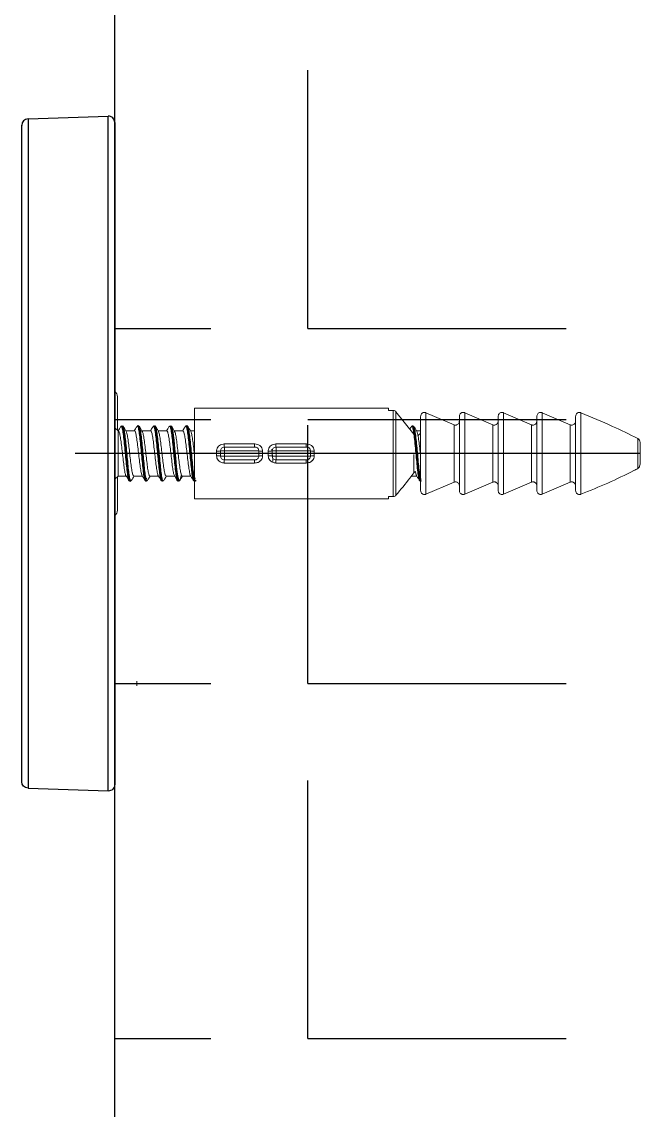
# Model space of a CAD drawing. Extents: x -4069 to -3649, y -4303 to -3709.
# Drawn here: x -3739.64 to -3730.07, y -3965.39 to -3948.53 of the extents above; entities that cross this region are included whole.
import ezdxf

# ---------------------------------------------------------------- set-up
doc = ezdxf.new("R2010")
doc.units = 0
doc.header["$LTSCALE"] = 7
doc.linetypes.add('CENTER', pattern=[2, 1.25, -0.25, 0.25, -0.25])
doc.layers.get('0').update_dxf_attribs({"color": 2, "linetype": 'CONTINUOUS'})
for name, color, linetype in [('6', 7, 'CONTINUOUS'), ('CL', 1, 'CENTER'), ('HT', 3, 'CONTINUOUS')]:
    doc.layers.add(name, color=color, linetype=linetype)

msp = doc.modelspace()

# ---------------------------------------------------------------- linework, layer by layer
at = {"color": 7, "linetype": 'Continuous', "lineweight": 15}
for p, q in [((-3738.16291, -3954.3416), (-3738.16291, -3954.86186)), ((-3733.96719, -3954.5216), (-3736.96719, -3954.5216)), ((-3736.96719, -3955.9216), (-3736.96719, -3954.5216)), ((-3733.96719, -3954.5216), (-3733.96719, -3954.55476)), ((-3733.96719, -3954.55476), (-3733.89414, -3954.55476)), ((-3733.89414, -3955.88844), (-3733.89414, -3954.55476)), ((-3733.84929, -3954.57593), (-3733.84929, -3955.86727)), ((-3733.84929, -3954.57593), (-3733.57204, -3954.9215)), ((-3733.38491, -3954.5894), (-3733.38491, -3955.85381)), ((-3733.38491, -3954.5894), (-3732.94948, -3954.77704)), ((-3732.78491, -3954.5894), (-3732.78491, -3955.85381)), ((-3732.78491, -3954.5894), (-3732.34948, -3954.77704)), ((-3732.18491, -3954.5894), (-3732.18491, -3955.85381)), ((-3732.18491, -3954.5894), (-3731.74948, -3954.77704)), ((-3731.58491, -3954.5894), (-3731.58491, -3955.85381)), ((-3731.58491, -3954.5894), (-3731.14948, -3954.77704)), ((-3730.98491, -3954.5894), (-3730.98491, -3955.85381)), ((-3733.46719, -3955.79472), (-3733.46719, -3954.64848)), ((-3732.94948, -3955.66617), (-3732.94948, -3954.77704)), ((-3732.86719, -3955.79472), (-3732.86719, -3954.64848)), ((-3732.34948, -3955.66617), (-3732.34948, -3954.77704)), ((-3732.26719, -3955.79472), (-3732.26719, -3954.64848)), ((-3731.74948, -3955.66617), (-3731.74948, -3954.77704)), ((-3731.66719, -3955.79472), (-3731.66719, -3954.64848)), ((-3731.14948, -3955.66617), (-3731.14948, -3954.77704)), ((-3731.06719, -3955.79472), (-3731.06719, -3954.64848)), ((-3738.15316, -3954.87161), (-3738.20317, -3954.8216)), ((-3738.14686, -3954.87161), (-3738.15316, -3954.87161)), ((-3738.15316, -3955.57161), (-3738.15316, -3954.87161)), ((-3737.89686, -3954.87161), (-3738.03064, -3954.87161)), ((-3737.64684, -3954.87161), (-3737.78065, -3954.87161)), ((-3737.39685, -3954.87161), (-3737.5307, -3954.87161)), ((-3737.14686, -3954.87161), (-3737.28067, -3954.87161)), ((-3736.96719, -3954.87161), (-3737.03064, -3954.87161)), ((-3733.46719, -3954.87161), (-3733.53064, -3954.87161)), ((-3736.50719, -3955.1216), (-3736.50719, -3955.07424)), ((-3736.50719, -3955.07424), (-3736.03734, -3955.07424)), ((-3736.03734, -3955.1216), (-3736.03734, -3955.07424)), ((-3735.70719, -3955.1216), (-3735.70719, -3955.07424)), ((-3735.70719, -3955.07424), (-3735.23734, -3955.07424)), ((-3735.23734, -3955.1216), (-3735.23734, -3955.07424)), ((-3730.10491, -3955.45389), (-3730.10491, -3954.98932)), ((-3730.06719, -3955.07343), (-3730.06719, -3955.36977)), ((-3736.62719, -3955.25844), (-3736.62719, -3955.18476)), ((-3736.50402, -3955.1816), (-3736.56719, -3955.1816)), ((-3736.56719, -3955.2616), (-3736.56719, -3955.1816)), ((-3736.56719, -3955.2616), (-3736.50402, -3955.2616)), ((-3736.50402, -3955.1816), (-3736.50402, -3955.2616)), ((-3735.82719, -3955.25844), (-3735.82719, -3955.18476)), ((-3735.77154, -3955.15537), (-3735.76719, -3955.20145)), ((-3735.70402, -3955.1816), (-3735.76719, -3955.1816)), ((-3735.76719, -3955.2616), (-3735.76719, -3955.1816)), ((-3735.76719, -3955.2616), (-3735.70402, -3955.2616)), ((-3735.70402, -3955.1816), (-3735.70402, -3955.2616)), ((-3736.50719, -3955.36897), (-3736.50719, -3955.3216)), ((-3736.03734, -3955.36897), (-3736.50719, -3955.36897)), ((-3736.03734, -3955.36897), (-3736.03734, -3955.3216)), ((-3735.70719, -3955.36897), (-3735.70719, -3955.3216)), ((-3735.23734, -3955.36897), (-3735.70719, -3955.36897)), ((-3735.23734, -3955.36897), (-3735.23734, -3955.3216)), ((-3738.20317, -3955.6216), (-3738.15316, -3955.57161)), ((-3738.16291, -3955.58136), (-3738.16291, -3956.1016)), ((-3738.15316, -3955.57161), (-3738.02564, -3955.57161)), ((-3737.90947, -3955.57161), (-3737.77566, -3955.57161)), ((-3737.65951, -3955.57161), (-3737.52572, -3955.57161)), ((-3737.40949, -3955.57161), (-3737.27568, -3955.57161)), ((-3737.15951, -3955.57161), (-3737.02564, -3955.57161)), ((-3733.60958, -3955.57161), (-3733.52568, -3955.57161)), ((-3732.94948, -3955.66617), (-3733.38491, -3955.85381)), ((-3732.34948, -3955.66617), (-3732.78491, -3955.85381)), ((-3731.74948, -3955.66617), (-3732.18491, -3955.85381)), ((-3731.14948, -3955.66617), (-3731.58491, -3955.85381)), ((-3736.96719, -3955.9216), (-3733.96719, -3955.9216)), ((-3733.89414, -3955.88844), (-3733.96719, -3955.88844)), ((-3733.96719, -3955.88844), (-3733.96719, -3955.9216)), ((-3737.86317, -3958.82147), (-3737.86317, -3958.74779))]:
    msp.add_line(p, q, dxfattribs=at)
at = {"color": 8, "linetype": 'Continuous', "lineweight": 15}
msp.add_line((-3733.57204, -3955.52172), (-3733.57204, -3955.23964), dxfattribs=at)
at = {"color": 7, "linetype": 'Continuous', "lineweight": 15, "flags": 128}
for points in [[(-3738.10736, -3954.81763), (-3738.09777, -3954.79278), (-3738.08429, -3954.8067), (-3738.07081, -3954.86777), (-3738.05733, -3954.96904), (-3738.04386, -3955.09894), (-3738.03039, -3955.24277), (-3738.0169, -3955.3844), (-3738.0034, -3955.5076), (-3737.9899, -3955.59814), (-3737.97642, -3955.64574), (-3737.96294, -3955.6451), (-3737.96294, -3955.6451)], [(-3737.60843, -3954.82131), (-3737.59887, -3954.79381), (-3737.58538, -3954.80376), (-3737.5719, -3954.8612), (-3737.55843, -3954.9595), (-3737.54496, -3955.08757), (-3737.53148, -3955.23101), (-3737.51799, -3955.37348), (-3737.50449, -3955.49873), (-3737.49099, -3955.59231), (-3737.4775, -3955.64363), (-3737.46404, -3955.64701), (-3737.46404, -3955.64701)], [(-3737.33932, -3954.81442), (-3737.32585, -3954.79713), (-3737.31237, -3954.82806), (-3737.29885, -3954.90396), (-3737.28536, -3955.01602), (-3737.27188, -3955.15132), (-3737.2584, -3955.29459), (-3737.24493, -3955.42948), (-3737.23146, -3955.54077), (-3737.21798, -3955.6159), (-3737.20448, -3955.64618), (-3737.19098, -3955.62805), (-3737.17749, -3955.56364), (-3737.17749, -3955.56364)]]:
    msp.add_lwpolyline(points, dxfattribs=at)
at = {"color": 7, "linetype": 'Continuous', "lineweight": 15}
for centre, radius, start, end in [((-3738.26292, -3954.3416), 0.1, 0, 53.308943), ((-3736.50719, -3955.1816), 0.06, 90, 180), ((-3736.79018, -3955.16664), 0.28655, 357.007581, 9.043089), ((-3735.70719, -3955.1816), 0.06, 90, 180), ((-3735.99018, -3955.16664), 0.28655, 357.007581, 9.043089), ((-3736.61217, -3954.89864), 0.28651, 266.995084, 279.032582), ((-3736.61225, -3955.54597), 0.28791, 80.996806, 92.975528), ((-3736.50719, -3955.2616), 0.06, 180, 270), ((-3736.79018, -3955.27656), 0.28655, 350.956911, 2.992419), ((-3735.91783, -3954.69827), 0.4865, 263.461444, 270.26972), ((-3735.91771, -3955.74724), 0.4888, 89.746345, 96.522491), ((-3735.81217, -3954.89866), 0.28649, 266.994818, 279.032998), ((-3735.81225, -3955.54595), 0.28789, 80.996391, 92.975793), ((-3735.70719, -3955.2616), 0.06, 180, 270), ((-3735.99018, -3955.27656), 0.28655, 350.956911, 2.992419), ((-3735.11783, -3954.69827), 0.4865, 263.461444, 270.26972), ((-3735.11771, -3955.74724), 0.4888, 89.746345, 96.522491), ((-3738.26292, -3956.1016), 0.1, 306.691057, 0)]:
    msp.add_arc(centre, radius, start, end, dxfattribs=at)
for points, knots in [([(-3733.89414, -3954.55476), (-3733.8917, -3954.55485), (-3733.88569, -3954.55508), (-3733.87328, -3954.55799), (-3733.85994, -3954.56479), (-3733.8523, -3954.57278), (-3733.84929, -3954.57593)], [0, 0, 0, 0, 0.14303772, 0.35296453, 0.74473644, 1, 1, 1, 1]), ([(-3733.46719, -3954.64848), (-3733.46651, -3954.64114), (-3733.46511, -3954.62621), (-3733.4539, -3954.60642), (-3733.4374, -3954.59196), (-3733.42027, -3954.58562), (-3733.40318, -3954.5843), (-3733.39214, -3954.58642), (-3733.38554, -3954.58915), (-3733.38491, -3954.5894)], [0, 0, 0, 0, 0.18349708, 0.37315302, 0.55422902, 0.72485393, 0.82069138, 0.98299258, 1, 1, 1, 1]), ([(-3732.86719, -3954.64848), (-3732.86651, -3954.64114), (-3732.86511, -3954.62621), (-3732.8539, -3954.60642), (-3732.8374, -3954.59196), (-3732.82027, -3954.58562), (-3732.80318, -3954.5843), (-3732.79214, -3954.58642), (-3732.78554, -3954.58915), (-3732.78491, -3954.5894)], [0, 0, 0, 0, 0.18349553, 0.37315195, 0.55422842, 0.72486546, 0.82070315, 0.98299254, 1, 1, 1, 1]), ([(-3732.26719, -3954.64848), (-3732.26651, -3954.64114), (-3732.26511, -3954.62622), (-3732.2539, -3954.60642), (-3732.2374, -3954.59196), (-3732.22027, -3954.58562), (-3732.20318, -3954.5843), (-3732.19214, -3954.58642), (-3732.18554, -3954.58915), (-3732.18491, -3954.5894)], [0, 0, 0, 0, 0.18349828, 0.37314945, 0.55422664, 0.72486436, 0.82070244, 0.98299247, 1, 1, 1, 1]), ([(-3731.66719, -3954.64848), (-3731.66651, -3954.64114), (-3731.66511, -3954.62622), (-3731.6539, -3954.60642), (-3731.6374, -3954.59196), (-3731.62027, -3954.58562), (-3731.60318, -3954.5843), (-3731.59213, -3954.58642), (-3731.58554, -3954.58915), (-3731.58491, -3954.5894)], [0, 0, 0, 0, 0.18349857, 0.37315004, 0.55423696, 0.72486325, 0.82070148, 0.983004, 1, 1, 1, 1]), ([(-3731.06719, -3954.64848), (-3731.06651, -3954.64114), (-3731.06511, -3954.62622), (-3731.0539, -3954.60642), (-3731.0374, -3954.59196), (-3731.02027, -3954.58562), (-3731.00318, -3954.5843), (-3730.99214, -3954.58642), (-3730.98553, -3954.58915), (-3730.98491, -3954.5894)], [0, 0, 0, 0, 0.18349645, 0.37314573, 0.55423055, 0.72485487, 0.82069199, 0.98299264, 1, 1, 1, 1]), ([(-3730.98491, -3954.5894), (-3730.82108, -3954.6581), (-3730.52379, -3954.78274), (-3730.23469, -3954.92531), (-3730.10491, -3954.98932)], [0, 0, 0, 0, 0.55106904, 1, 1, 1, 1]), ([(-3738.08263, -3954.80248), (-3738.08206, -3954.80087), (-3738.07699, -3954.78667), (-3738.06743, -3954.80591), (-3738.05395, -3954.86295), (-3738.04048, -3954.96536), (-3738.02701, -3955.09559), (-3738.01353, -3955.24054), (-3738.00004, -3955.38332), (-3737.98654, -3955.50807), (-3737.97305, -3955.59901), (-3737.95997, -3955.64957), (-3737.95139, -3955.64346), (-3737.94731, -3955.64056)], [0, 0, 0, 0, 0.01270376, 0.11237165, 0.21196182, 0.31153484, 0.41106813, 0.51060414, 0.61029691, 0.71009574, 0.80981814, 0.90945144, 1, 1, 1, 1]), ([(-3737.85549, -3954.80761), (-3737.85535, -3954.80698), (-3737.85073, -3954.78615), (-3737.8416, -3954.78814), (-3737.82813, -3954.82055), (-3737.81464, -3954.90395), (-3737.80113, -3955.02221), (-3737.78764, -3955.16351), (-3737.77416, -3955.31119), (-3737.76069, -3955.44855), (-3737.74722, -3955.56046), (-3737.73374, -3955.63272), (-3737.72076, -3955.66157), (-3737.71227, -3955.64084), (-3737.70827, -3955.63109)], [0, 0, 0, 0, 0.00281878, 0.09433756, 0.1859008, 0.27751965, 0.36926592, 0.460963, 0.55248439, 0.64397539, 0.73551083, 0.82702135, 0.91860803, 1, 1, 1, 1]), ([(-3737.58362, -3954.80373), (-3737.58309, -3954.80208), (-3737.57806, -3954.78662), (-3737.56853, -3954.80303), (-3737.55505, -3954.85638), (-3737.54157, -3954.95581), (-3737.5281, -3955.08421), (-3737.51462, -3955.22864), (-3737.50113, -3955.37239), (-3737.48763, -3955.49867), (-3737.47414, -3955.59457), (-3737.46065, -3955.64327), (-3737.45118, -3955.6562), (-3737.44619, -3955.63926), (-3737.4457, -3955.63758)], [0, 0, 0, 0, 0.01170941, 0.1094876, 0.20721618, 0.3048496, 0.40251603, 0.50028797, 0.59812381, 0.69603224, 0.79386846, 0.89159062, 0.98922621, 1, 1, 1, 1]), ([(-3736.95976, -3955.59923), (-3736.95994, -3955.60036), (-3736.96462, -3955.62978), (-3736.97377, -3955.6487), (-3736.98724, -3955.64527), (-3737.00072, -3955.58909), (-3737.0142, -3955.49234), (-3737.0277, -3955.36431), (-3737.0412, -3955.2201), (-3737.05469, -3955.07608), (-3737.06816, -3954.94903), (-3737.08163, -3954.85182), (-3737.0951, -3954.80095), (-3737.10479, -3954.78703), (-3737.10998, -3954.8042), (-3737.11067, -3954.8065)], [0, 0, 0, 0, 0.0035792, 0.09283923, 0.18213036, 0.27139339, 0.36070949, 0.45021372, 0.53968381, 0.62902121, 0.71833577, 0.80759636, 0.89682957, 0.98616665, 1, 1, 1, 1]), ([(-3736.96155, -3955.64603), (-3736.9645, -3955.64611), (-3736.97193, -3955.64631), (-3736.98386, -3955.59109), (-3736.99734, -3955.49384), (-3737.01084, -3955.36356), (-3737.02434, -3955.2176), (-3737.03783, -3955.07201), (-3737.0513, -3954.94382), (-3737.06478, -3954.8463), (-3737.07825, -3954.79489), (-3737.08852, -3954.78265), (-3737.09431, -3954.80315), (-3737.09559, -3954.80772)], [0, 0, 0, 0, 0.06593873, 0.166433787, 0.266986155, 0.367738107, 0.468472635, 0.569063623, 0.66961569, 0.770112149, 0.870576731, 0.971146999, 1, 1, 1, 1]), ([(-3733.46156, -3955.64735), (-3733.46255, -3955.64863), (-3733.46805, -3955.65569), (-3733.47804, -3955.61988), (-3733.49154, -3955.54131), (-3733.50502, -3955.42239), (-3733.5185, -3955.28186), (-3733.53197, -3955.1341), (-3733.54544, -3954.99662), (-3733.55893, -3954.88343), (-3733.57243, -3954.81301), (-3733.58228, -3954.78394), (-3733.58762, -3954.79425), (-3733.58847, -3954.79588)], [0, 0, 0, 0, 0.02353052, 0.12996143, 0.23632063, 0.34248203, 0.44862025, 0.55480902, 0.66097509, 0.76723662, 0.87372309, 0.98005218, 1, 1, 1, 1]), ([(-3732.86719, -3954.71597), (-3732.86739, -3954.7199), (-3732.86799, -3954.73172), (-3732.87479, -3954.75067), (-3732.88949, -3954.76894), (-3732.90876, -3954.77998), (-3732.92891, -3954.78291), (-3732.94238, -3954.78006), (-3732.94874, -3954.77736), (-3732.94948, -3954.77704)], [0, 0, 0, 0, 0.09725224, 0.29264529, 0.48637655, 0.66665876, 0.82889919, 0.98006472, 1, 1, 1, 1]), ([(-3732.26719, -3954.71597), (-3732.26739, -3954.7199), (-3732.26799, -3954.73172), (-3732.27479, -3954.75067), (-3732.28949, -3954.76894), (-3732.30876, -3954.77998), (-3732.32891, -3954.78291), (-3732.34238, -3954.78006), (-3732.34874, -3954.77736), (-3732.34948, -3954.77704)], [0, 0, 0, 0, 0.09725209, 0.29264487, 0.48637584, 0.66664707, 0.82889944, 0.98006475, 1, 1, 1, 1]), ([(-3731.66719, -3954.71597), (-3731.66739, -3954.7199), (-3731.66799, -3954.73172), (-3731.67479, -3954.75067), (-3731.68949, -3954.76894), (-3731.70876, -3954.77998), (-3731.72891, -3954.78291), (-3731.74238, -3954.78006), (-3731.74874, -3954.77736), (-3731.74948, -3954.77704)], [0, 0, 0, 0, 0.09725077, 0.29264701, 0.48637739, 0.66664808, 0.82889996, 0.98006481, 1, 1, 1, 1]), ([(-3731.06719, -3954.71597), (-3731.06739, -3954.7199), (-3731.06799, -3954.73172), (-3731.07479, -3954.75067), (-3731.08949, -3954.76894), (-3731.10876, -3954.77998), (-3731.12891, -3954.78291), (-3731.14238, -3954.78007), (-3731.14874, -3954.77736), (-3731.14948, -3954.77704)], [0, 0, 0, 0, 0.09725188, 0.29265033, 0.48638291, 0.66665565, 0.82890937, 0.98007593, 1, 1, 1, 1]), ([(-3738.10896, -3954.8005), (-3738.11655, -3954.81345), (-3738.13044, -3954.83715), (-3738.14438, -3954.86086), (-3738.15071, -3954.87161)], [0, 0, 0, 0, 0.54639333, 1, 1, 1, 1]), ([(-3738.14686, -3954.87662), (-3738.14445, -3954.87578), (-3738.13753, -3954.87339), (-3738.12612, -3954.91338), (-3738.11261, -3954.98861), (-3738.09911, -3955.09241), (-3738.08562, -3955.21049), (-3738.0721, -3955.32974), (-3738.05858, -3955.43749), (-3738.04505, -3955.5173), (-3738.03502, -3955.56058), (-3738.0295, -3955.56282), (-3738.02849, -3955.56324)], [0, 0, 0, 0, 0.06097881, 0.17512752, 0.28926823, 0.40342232, 0.51756727, 0.63170655, 0.74585182, 0.85999168, 0.97414019, 1, 1, 1, 1]), ([(-3737.97021, -3955.63514), (-3737.97067, -3955.63683), (-3737.97561, -3955.65533), (-3737.98505, -3955.64602), (-3737.99854, -3955.60213), (-3738.01203, -3955.51014), (-3738.02553, -3955.38649), (-3738.03901, -3955.24382), (-3738.0525, -3955.09879), (-3738.06597, -3954.96801), (-3738.07944, -3954.86493), (-3738.09292, -3954.80636), (-3738.10288, -3954.78695), (-3738.10835, -3954.80239), (-3738.10932, -3954.80514)], [0, 0, 0, 0, 0.00974324, 0.10662836, 0.20356372, 0.30057953, 0.39765992, 0.49464062, 0.59146206, 0.68829173, 0.78516506, 0.88205185, 0.97901483, 1, 1, 1, 1]), ([(-3737.95334, -3955.64047), (-3737.9538, -3955.64218), (-3737.95875, -3955.66062), (-3737.9682, -3955.65061), (-3737.98168, -3955.60542), (-3737.99517, -3955.51167), (-3738.00867, -3955.38612), (-3738.02216, -3955.24154), (-3738.03564, -3955.09505), (-3738.04911, -3954.96254), (-3738.06258, -3954.86096), (-3738.07504, -3954.79964), (-3738.083, -3954.79707), (-3738.08647, -3954.79595)], [0, 0, 0, 0, 0.01031052, 0.11154101, 0.2128216, 0.3141903, 0.41563865, 0.5169785, 0.61815294, 0.71932792, 0.82054889, 0.9217827, 1, 1, 1, 1]), ([(-3738.02654, -3954.87859), (-3738.03406, -3954.86579), (-3738.04911, -3954.84017), (-3738.06414, -3954.81449), (-3738.07165, -3954.80165)], [0, 0, 0, 0, 0.499663569, 1, 1, 1, 1]), ([(-3737.90947, -3955.56833), (-3737.91305, -3955.56719), (-3737.92113, -3955.56461), (-3737.93373, -3955.51347), (-3737.94725, -3955.42974), (-3737.96076, -3955.32103), (-3737.97426, -3955.20134), (-3737.98775, -3955.08365), (-3738.00126, -3954.98262), (-3738.01449, -3954.90727), (-3738.02321, -3954.88774), (-3738.02743, -3954.87831)], [0, 0, 0, 0, 0.09104418, 0.2056018, 0.32016397, 0.43471697, 0.54928019, 0.66384209, 0.77839384, 0.89295474, 1, 1, 1, 1]), ([(-3737.85972, -3954.80173), (-3737.86724, -3954.81457), (-3737.88089, -3954.83789), (-3737.89457, -3954.86116), (-3737.90071, -3954.87161)], [0, 0, 0, 0, 0.55082531, 1, 1, 1, 1]), ([(-3737.89686, -3954.87218), (-3737.89673, -3954.87199), (-3737.8921, -3954.86533), (-3737.88294, -3954.88935), (-3737.86941, -3954.94549), (-3737.85592, -3955.03778), (-3737.84241, -3955.14985), (-3737.8289, -3955.27033), (-3737.81539, -3955.38561), (-3737.80188, -3955.48048), (-3737.79017, -3955.54255), (-3737.78297, -3955.55459), (-3737.78028, -3955.5591)], [0, 0, 0, 0, 0.00344232, 0.11933474, 0.23522757, 0.35111595, 0.46700116, 0.58288761, 0.69877801, 0.81466444, 0.93055833, 1, 1, 1, 1]), ([(-3737.71138, -3955.60309), (-3737.71271, -3955.61033), (-3737.71855, -3955.64208), (-3737.72888, -3955.65281), (-3737.74237, -3955.62948), (-3737.75585, -3955.55669), (-3737.76932, -3955.44671), (-3737.78279, -3955.31095), (-3737.79627, -3955.16498), (-3737.80977, -3955.02542), (-3737.82327, -3954.90772), (-3737.83676, -3954.82751), (-3737.84901, -3954.78982), (-3737.85677, -3954.80195), (-3737.86004, -3954.80706)], [0, 0, 0, 0, 0.0268546, 0.11775607, 0.20846176, 0.29909071, 0.38973943, 0.48035104, 0.57098665, 0.66179757, 0.75265989, 0.84339512, 0.93407725, 1, 1, 1, 1]), ([(-3737.83822, -3954.81124), (-3737.83373, -3954.80335), (-3737.82475, -3954.78755), (-3737.81127, -3954.82569), (-3737.79778, -3954.90558), (-3737.78428, -3955.02245), (-3737.77078, -3955.1617), (-3737.7573, -3955.30773), (-3737.74383, -3955.44372), (-3737.73036, -3955.55511), (-3737.71688, -3955.62636), (-3737.70543, -3955.65505), (-3737.69848, -3955.63986), (-3737.69601, -3955.63449)], [0, 0, 0, 0, 0.09475013, 0.18954644, 0.28440547, 0.37938482, 0.47429249, 0.56904333, 0.66375796, 0.75851496, 0.85325544, 0.9480778, 1, 1, 1, 1]), ([(-3737.70003, -3955.63153), (-3737.70403, -3955.64114), (-3737.71252, -3955.66153), (-3737.72551, -3955.63216), (-3737.73899, -3955.55939), (-3737.75246, -3955.44712), (-3737.76593, -3955.30957), (-3737.77941, -3955.16179), (-3737.79291, -3955.02098), (-3737.80641, -3954.90189), (-3737.8199, -3954.82333), (-3737.82992, -3954.78754), (-3737.83543, -3954.79463), (-3737.83646, -3954.79595)], [0, 0, 0, 0, 0.087943497, 0.186781753, 0.285538744, 0.384309278, 0.483047629, 0.581805634, 0.680747637, 0.77974884, 0.878623274, 0.97743657, 1, 1, 1, 1]), ([(-3737.77678, -3954.8782), (-3737.78437, -3954.86527), (-3737.79959, -3954.83938), (-3737.81475, -3954.81349), (-3737.82234, -3954.80054)], [0, 0, 0, 0, 0.49938609, 1, 1, 1, 1]), ([(-3737.65951, -3955.56741), (-3737.66085, -3955.56861), (-3737.66668, -3955.57388), (-3737.67702, -3955.54244), (-3737.69052, -3955.47567), (-3737.70404, -3955.37698), (-3737.71757, -3955.26128), (-3737.73109, -3955.141), (-3737.74458, -3955.02938), (-3737.75809, -3954.94196), (-3737.76905, -3954.89001), (-3737.77552, -3954.88378), (-3737.77748, -3954.88188)], [0, 0, 0, 0, 0.03402395, 0.14853019, 0.26303557, 0.37753473, 0.49204216, 0.60655173, 0.72105178, 0.83555916, 0.95006252, 1, 1, 1, 1]), ([(-3737.61037, -3954.80288), (-3737.61795, -3954.81585), (-3737.63136, -3954.83878), (-3737.64482, -3954.86167), (-3737.65067, -3954.87161)], [0, 0, 0, 0, 0.56553162, 1, 1, 1, 1]), ([(-3737.64684, -3954.87663), (-3737.64447, -3954.87576), (-3737.6376, -3954.87323), (-3737.62624, -3954.9129), (-3737.61274, -3954.98785), (-3737.59924, -3955.09147), (-3737.58572, -3955.20949), (-3737.57219, -3955.32877), (-3737.55867, -3955.43674), (-3737.54518, -3955.51655), (-3737.53541, -3955.55966), (-3737.53014, -3955.56219), (-3737.52938, -3955.56256)], [0, 0, 0, 0, 0.06048087, 0.17548379, 0.29048156, 0.40548487, 0.52048296, 0.63548155, 0.75048452, 0.86548407, 0.98048218, 1, 1, 1, 1]), ([(-3737.47112, -3955.63679), (-3737.47164, -3955.63859), (-3737.47665, -3955.65598), (-3737.48614, -3955.64398), (-3737.49963, -3955.59625), (-3737.51312, -3955.50121), (-3737.52662, -3955.37548), (-3737.54011, -3955.23194), (-3737.55359, -3955.08737), (-3737.56706, -3954.9584), (-3737.58054, -3954.85832), (-3737.59402, -3954.80326), (-3737.60408, -3954.78703), (-3737.60965, -3954.80446), (-3737.61073, -3954.80783)], [0, 0, 0, 0, 0.01111562, 0.10757324, 0.20412847, 0.3007948, 0.3975247, 0.49417497, 0.59076225, 0.68724102, 0.78370798, 0.88026328, 0.97686943, 1, 1, 1, 1]), ([(-3737.45582, -3955.64724), (-3737.4603, -3955.64938), (-3737.46928, -3955.65365), (-3737.48277, -3955.59802), (-3737.49627, -3955.50297), (-3737.50976, -3955.37488), (-3737.52325, -3955.22956), (-3737.53673, -3955.08352), (-3737.5502, -3954.95283), (-3737.56368, -3954.85445), (-3737.57578, -3954.79755), (-3737.58339, -3954.79706), (-3737.5865, -3954.79686)], [0, 0, 0, 0, 0.10304893, 0.20618887, 0.30945186, 0.41278549, 0.51604249, 0.61924369, 0.7223164, 0.82536977, 0.92851401, 1, 1, 1, 1]), ([(-3737.52522, -3954.88092), (-3737.5328, -3954.86804), (-3737.54797, -3954.84226), (-3737.56309, -3954.81642), (-3737.57065, -3954.80348)], [0, 0, 0, 0, 0.49948365, 1, 1, 1, 1]), ([(-3737.40949, -3955.56843), (-3737.41311, -3955.5672), (-3737.42123, -3955.56443), (-3737.43384, -3955.5129), (-3737.44735, -3955.42892), (-3737.46086, -3955.32006), (-3737.47437, -3955.20035), (-3737.48788, -3955.08269), (-3737.5014, -3954.982), (-3737.51412, -3954.90904), (-3737.52236, -3954.89051), (-3737.52609, -3954.88212)], [0, 0, 0, 0, 0.0930386, 0.20889855, 0.32474949, 0.44060939, 0.55645983, 0.67232579, 0.78818768, 0.90403987, 1, 1, 1, 1]), ([(-3737.35872, -3954.80013), (-3737.36629, -3954.81306), (-3737.38025, -3954.83688), (-3737.39425, -3954.86071), (-3737.40065, -3954.87161)], [0, 0, 0, 0, 0.54257861, 1, 1, 1, 1]), ([(-3737.39685, -3954.87203), (-3737.39676, -3954.87188), (-3737.39216, -3954.86515), (-3737.38307, -3954.88909), (-3737.36956, -3954.94482), (-3737.35603, -3955.03691), (-3737.34251, -3955.14885), (-3737.329, -3955.26934), (-3737.3155, -3955.38465), (-3737.302, -3955.48003), (-3737.28971, -3955.54454), (-3737.2819, -3955.55733), (-3737.2786, -3955.56274)], [0, 0, 0, 0, 0.00245714, 0.1167033, 0.23094363, 0.34518275, 0.45942749, 0.57367976, 0.68792024, 0.8021714, 0.91641642, 1, 1, 1, 1]), ([(-3737.218, -3955.62927), (-3737.22199, -3955.63783), (-3737.23048, -3955.65606), (-3737.24346, -3955.62404), (-3737.25694, -3955.54935), (-3737.27042, -3955.43631), (-3737.28389, -3955.29925), (-3737.29737, -3955.15319), (-3737.31085, -3955.01498), (-3737.32435, -3954.8996), (-3737.33784, -3954.82312), (-3737.34942, -3954.7895), (-3737.3565, -3954.80204), (-3737.35908, -3954.80662)], [0, 0, 0, 0, 0.08486477, 0.18054569, 0.27611607, 0.37157026, 0.46705621, 0.56258667, 0.65814569, 0.75383058, 0.84958583, 0.94513645, 1, 1, 1, 1]), ([(-3737.35618, -3954.80893), (-3737.35169, -3954.79989), (-3737.3427, -3954.78182), (-3737.32921, -3954.81726), (-3737.31571, -3954.89545), (-3737.30222, -3955.01175), (-3737.28874, -3955.15156), (-3737.27526, -3955.29934), (-3737.26179, -3955.43811), (-3737.24831, -3955.5527), (-3737.23483, -3955.62838), (-3737.22209, -3955.66085), (-3737.21386, -3955.64333), (-3737.21011, -3955.63537)], [0, 0, 0, 0, 0.09223117, 0.18452245, 0.27701165, 0.36944013, 0.46173645, 0.55400961, 0.64623964, 0.73844392, 0.83075384, 0.92317162, 1, 1, 1, 1]), ([(-3737.19961, -3955.63261), (-3737.20411, -3955.6423), (-3737.21311, -3955.6617), (-3737.2266, -3955.62804), (-3737.24008, -3955.55152), (-3737.25356, -3955.43667), (-3737.26704, -3955.29769), (-3737.28051, -3955.1499), (-3737.29399, -3955.01039), (-3737.30749, -3954.894), (-3737.32099, -3954.81796), (-3737.33178, -3954.78503), (-3737.33806, -3954.79592), (-3737.33985, -3954.79902)], [0, 0, 0, 0, 0.096273272, 0.192534656, 0.288682226, 0.384708231, 0.480757408, 0.576854511, 0.672977765, 0.769226784, 0.86556232, 0.961684901, 1, 1, 1, 1]), ([(-3737.27702, -3954.87782), (-3737.28456, -3954.86498), (-3737.29966, -3954.83929), (-3737.31472, -3954.81356), (-3737.32225, -3954.80068)], [0, 0, 0, 0, 0.49952265, 1, 1, 1, 1]), ([(-3737.15951, -3955.56734), (-3737.16088, -3955.56855), (-3737.16676, -3955.57373), (-3737.17714, -3955.54205), (-3737.19065, -3955.47496), (-3737.20415, -3955.37607), (-3737.21766, -3955.26028), (-3737.23119, -3955.14002), (-3737.24471, -3955.02853), (-3737.25822, -3954.94132), (-3737.26921, -3954.88954), (-3737.2757, -3954.88347), (-3737.27769, -3954.88161)], [0, 0, 0, 0, 0.03491381, 0.14922799, 0.26354384, 0.37785591, 0.49217169, 0.60647413, 0.72079253, 0.83510712, 0.94941811, 1, 1, 1, 1]), ([(-3737.11035, -3954.80285), (-3737.11788, -3954.81571), (-3737.13131, -3954.83866), (-3737.14478, -3954.86155), (-3737.1507, -3954.87161)], [0, 0, 0, 0, 0.560572, 1, 1, 1, 1]), ([(-3737.14686, -3954.87663), (-3737.14453, -3954.87573), (-3737.1377, -3954.8731), (-3737.12635, -3954.91242), (-3737.11285, -3954.98709), (-3737.09934, -3955.09054), (-3737.08581, -3955.20849), (-3737.07232, -3955.32779), (-3737.05881, -3955.43603), (-3737.04529, -3955.51567), (-3737.03585, -3955.55853), (-3737.03093, -3955.56141), (-3737.03051, -3955.56165)], [0, 0, 0, 0, 0.06010598, 0.176232, 0.29235654, 0.40849371, 0.52461552, 0.64075304, 0.75687424, 0.87299872, 0.98912451, 1, 1, 1, 1]), ([(-3737.09995, -3954.79516), (-3737.09546, -3954.79371), (-3737.08647, -3954.79081), (-3737.073, -3954.84835), (-3737.05953, -3954.94481), (-3737.04606, -3955.07366), (-3737.03257, -3955.21924), (-3737.01907, -3955.36513), (-3737.00557, -3955.49514), (-3736.99209, -3955.59197), (-3736.98018, -3955.64664), (-3736.97278, -3955.64618), (-3736.96986, -3955.64599)], [0, 0, 0, 0, 0.103631967, 0.207142832, 0.310691063, 0.414286907, 0.517920123, 0.621705136, 0.725524411, 0.829132407, 0.932676952, 1, 1, 1, 1]), ([(-3737.0831, -3954.80045), (-3737.0786, -3954.79875), (-3737.06962, -3954.79533), (-3737.05614, -3954.85142), (-3737.04267, -3954.9461), (-3737.0292, -3955.07306), (-3737.01571, -3955.21676), (-3737.00221, -3955.36126), (-3736.98871, -3955.48949), (-3736.97523, -3955.58824), (-3736.96176, -3955.64117), (-3736.95188, -3955.65616), (-3736.94649, -3955.63881), (-3736.9456, -3955.63592)], [0, 0, 0, 0, 0.098041054, 0.195977901, 0.293950835, 0.391974197, 0.490035337, 0.588243247, 0.686460819, 0.784488712, 0.882453768, 0.980454657, 1, 1, 1, 1]), ([(-3737.02632, -3954.87896), (-3737.03392, -3954.86603), (-3737.04915, -3954.84011), (-3737.06431, -3954.81419), (-3737.07191, -3954.80122)], [0, 0, 0, 0, 0.49925372, 1, 1, 1, 1]), ([(-3736.96719, -3955.26314), (-3736.96962, -3955.24201), (-3736.97655, -3955.18171), (-3736.98797, -3955.08165), (-3737.00149, -3954.9812), (-3737.0146, -3954.90691), (-3737.02319, -3954.88802), (-3737.02727, -3954.87904)], [0, 0, 0, 0, 0.12134581, 0.34631353, 0.57128942, 0.79624989, 1, 1, 1, 1]), ([(-3733.61067, -3954.80348), (-3733.61822, -3954.81639), (-3733.62609, -3954.82986), (-3733.634, -3954.84329), (-3733.63433, -3954.84386)], [0, 0, 0, 0, 0.95798272, 1, 1, 1, 1]), ([(-3733.46281, -3955.60845), (-3733.46451, -3955.61682), (-3733.47071, -3955.64726), (-3733.48141, -3955.65191), (-3733.4949, -3955.61925), (-3733.50839, -3955.53846), (-3733.52188, -3955.42246), (-3733.53535, -3955.28354), (-3733.54882, -3955.13759), (-3733.5623, -3955.00126), (-3733.57579, -3954.88932), (-3733.58929, -3954.81723), (-3733.60104, -3954.78802), (-3733.60828, -3954.80381), (-3733.61102, -3954.80979)], [0, 0, 0, 0, 0.03447475, 0.12549489, 0.21662096, 0.30767976, 0.39857405, 0.48945114, 0.58036945, 0.67127322, 0.76226364, 0.85344101, 0.94447614, 1, 1, 1, 1]), ([(-3733.60041, -3954.80186), (-3733.59833, -3954.79741), (-3733.59175, -3954.78337), (-3733.58066, -3954.81256), (-3733.56716, -3954.88475), (-3733.55367, -3954.99797), (-3733.54019, -3955.13575), (-3733.52672, -3955.2835), (-3733.51325, -3955.42387), (-3733.49976, -3955.54245), (-3733.48627, -3955.62051), (-3733.4763, -3955.65591), (-3733.47083, -3955.64871), (-3733.46986, -3955.64743)], [0, 0, 0, 0, 0.04788704, 0.15124226, 0.2547598, 0.3580667, 0.4612746, 0.56450663, 0.66768484, 0.7708832, 0.87425954, 0.97772033, 1, 1, 1, 1]), ([(-3733.59078, -3954.81916), (-3733.58629, -3954.80823), (-3733.5773, -3954.78635), (-3733.5638, -3954.81535), (-3733.5503, -3954.88742), (-3733.53681, -3954.99837), (-3733.52334, -3955.13438), (-3733.50986, -3955.2802), (-3733.49639, -3955.41971), (-3733.48291, -3955.53546), (-3733.47019, -3955.61574), (-3733.46196, -3955.63186), (-3733.45823, -3955.63916)], [0, 0, 0, 0, 0.101684034, 0.203491447, 0.305448049, 0.407187692, 0.508842249, 0.610510112, 0.712126705, 0.813775376, 0.915612717, 1, 1, 1, 1]), ([(-3733.52592, -3954.87964), (-3733.53352, -3954.86672), (-3733.54874, -3954.84082), (-3733.5639, -3954.81491), (-3733.57149, -3954.80193)], [0, 0, 0, 0, 0.49928345, 1, 1, 1, 1]), ([(-3733.46719, -3955.2632), (-3733.46988, -3955.23974), (-3733.47707, -3955.17699), (-3733.48877, -3955.0752), (-3733.50229, -3954.97619), (-3733.51497, -3954.90547), (-3733.52313, -3954.88863), (-3733.5268, -3954.88107)], [0, 0, 0, 0, 0.13539417, 0.36209032, 0.58878694, 0.81548864, 1, 1, 1, 1]), ([(-3733.46719, -3954.87377), (-3733.4672, -3954.87429), (-3733.46726, -3954.88371), (-3733.47065, -3954.90264), (-3733.48329, -3954.92463), (-3733.49755, -3954.93831), (-3733.50677, -3954.94148), (-3733.50951, -3954.94242)], [0, 0, 0, 0, 0.01841619, 0.33076705, 0.65941579, 0.89889827, 1, 1, 1, 1]), ([(-3736.62719, -3955.18476), (-3736.62655, -3955.1762), (-3736.62494, -3955.15493), (-3736.60968, -3955.12344), (-3736.58227, -3955.09606), (-3736.5468, -3955.07775), (-3736.52047, -3955.07542), (-3736.50719, -3955.07424)], [0, 0, 0, 0, 0.14193091, 0.35245823, 0.5653405, 0.78088371, 1, 1, 1, 1]), ([(-3736.50719, -3955.1216), (-3736.42434, -3955.1216), (-3736.28767, -3955.1216), (-3736.13668, -3955.1216), (-3736.06294, -3955.1216), (-3736.0434, -3955.1216), (-3736.03734, -3955.1216)], [0, 0, 0, 0, 0.47206754, 0.77873493, 0.93140203, 1, 1, 1, 1]), ([(-3736.03734, -3955.07424), (-3736.03631, -3955.07425), (-3736.0219, -3955.0743), (-3735.99421, -3955.07859), (-3735.96039, -3955.09535), (-3735.93439, -3955.12078), (-3735.91806, -3955.15114), (-3735.91633, -3955.17421), (-3735.91554, -3955.18476)], [0, 0, 0, 0, 0.01689025, 0.23537418, 0.4507689, 0.62417157, 0.82809455, 1, 1, 1, 1]), ([(-3735.97323, -3955.1816), (-3735.97359, -3955.17589), (-3735.97436, -3955.1635), (-3735.98245, -3955.14702), (-3735.9957, -3955.13312), (-3736.0146, -3955.12312), (-3736.02935, -3955.12214), (-3736.03734, -3955.1216)], [0, 0, 0, 0, 0.17292951, 0.37511084, 0.54355015, 0.75259775, 1, 1, 1, 1]), ([(-3735.82719, -3955.18476), (-3735.82655, -3955.1762), (-3735.82494, -3955.15493), (-3735.80968, -3955.12344), (-3735.78227, -3955.09606), (-3735.7468, -3955.07775), (-3735.72047, -3955.07542), (-3735.70719, -3955.07424)], [0, 0, 0, 0, 0.14193091, 0.35245823, 0.5653405, 0.78088371, 1, 1, 1, 1]), ([(-3735.70719, -3955.1216), (-3735.62434, -3955.1216), (-3735.48767, -3955.1216), (-3735.33668, -3955.1216), (-3735.26294, -3955.1216), (-3735.2434, -3955.1216), (-3735.23734, -3955.1216)], [0, 0, 0, 0, 0.47206782, 0.77873539, 0.93140048, 1, 1, 1, 1]), ([(-3735.23734, -3955.07424), (-3735.23631, -3955.07425), (-3735.2219, -3955.0743), (-3735.19421, -3955.07859), (-3735.16039, -3955.09535), (-3735.13439, -3955.12078), (-3735.11806, -3955.15114), (-3735.11633, -3955.17421), (-3735.11554, -3955.18476)], [0, 0, 0, 0, 0.01689025, 0.23537418, 0.4507689, 0.62417157, 0.82809455, 1, 1, 1, 1]), ([(-3735.17323, -3955.1816), (-3735.17359, -3955.17589), (-3735.17436, -3955.1635), (-3735.18245, -3955.14702), (-3735.1957, -3955.13312), (-3735.2146, -3955.12312), (-3735.22935, -3955.12214), (-3735.23734, -3955.1216)], [0, 0, 0, 0, 0.1729302, 0.37511874, 0.54354833, 0.75259677, 1, 1, 1, 1]), ([(-3730.10491, -3954.98932), (-3730.10419, -3954.98972), (-3730.09874, -3954.99279), (-3730.09258, -3954.99803), (-3730.0814, -3955.01122), (-3730.06955, -3955.03509), (-3730.06806, -3955.05939), (-3730.06719, -3955.07343)], [0, 0, 0, 0, 0.02559422, 0.19508597, 0.24728223, 0.56487901, 1, 1, 1, 1]), ([(-3736.50719, -3955.36897), (-3736.51598, -3955.36845), (-3736.5382, -3955.36712), (-3736.57183, -3955.35401), (-3736.60228, -3955.32908), (-3736.62313, -3955.29599), (-3736.62585, -3955.27089), (-3736.62719, -3955.25844)], [0, 0, 0, 0, 0.14541103, 0.36799188, 0.58509812, 0.79433422, 1, 1, 1, 1]), ([(-3735.97323, -3955.1816), (-3735.97452, -3955.1816), (-3735.98226, -3955.1816), (-3736.01356, -3955.1816), (-3736.10117, -3955.1816), (-3736.23628, -3955.1816), (-3736.38082, -3955.1816), (-3736.4687, -3955.1816), (-3736.50402, -3955.1816)], [0, 0, 0, 0, 0.02084797, 0.12554471, 0.28411486, 0.57305745, 0.82841502, 1, 1, 1, 1]), ([(-3736.50402, -3955.2616), (-3736.38382, -3955.2616), (-3736.23437, -3955.2616), (-3736.07672, -3955.2616), (-3736.01599, -3955.2616), (-3735.98391, -3955.2616), (-3735.97557, -3955.2616), (-3735.97323, -3955.2616)], [0, 0, 0, 0, 0.57810679, 0.71874834, 0.87164033, 0.96389975, 1, 1, 1, 1]), ([(-3735.91554, -3955.25844), (-3735.91554, -3955.25951), (-3735.91546, -3955.27279), (-3735.92063, -3955.29859), (-3735.936, -3955.32326), (-3735.95708, -3955.34449), (-3735.98776, -3955.36413), (-3736.01949, -3955.36723), (-3736.03734, -3955.36897)], [0, 0, 0, 0, 0.01744596, 0.21752971, 0.42127208, 0.48535206, 0.71060335, 1, 1, 1, 1]), ([(-3736.03734, -3955.3216), (-3736.03648, -3955.3216), (-3736.02921, -3955.32157), (-3736.01932, -3955.32021), (-3736.00405, -3955.31482), (-3735.99404, -3955.30829), (-3735.98333, -3955.29671), (-3735.97498, -3955.28269), (-3735.97383, -3955.26882), (-3735.97323, -3955.2616)], [0, 0, 0, 0, 0.02743056, 0.23113917, 0.30170929, 0.51916559, 0.58129476, 0.78204064, 1, 1, 1, 1]), ([(-3735.97323, -3955.2616), (-3735.97329, -3955.25536), (-3735.97355, -3955.2287), (-3735.97337, -3955.20202), (-3735.97323, -3955.1816)], [0, 0, 0, 0, 0.23431908, 1, 1, 1, 1]), ([(-3735.91554, -3955.18476), (-3735.91573, -3955.20357), (-3735.91598, -3955.22815), (-3735.91563, -3955.25269), (-3735.91554, -3955.25844)], [0, 0, 0, 0, 0.76558863, 1, 1, 1, 1]), ([(-3735.70719, -3955.36897), (-3735.71598, -3955.36845), (-3735.7382, -3955.36712), (-3735.77183, -3955.35401), (-3735.80228, -3955.32908), (-3735.82313, -3955.29599), (-3735.82585, -3955.27089), (-3735.82719, -3955.25844)], [0, 0, 0, 0, 0.14541103, 0.36799188, 0.58509812, 0.79433422, 1, 1, 1, 1]), ([(-3735.76335, -3955.24219), (-3735.7628, -3955.24803), (-3735.75945, -3955.28359), (-3735.7561, -3955.31753), (-3735.7533, -3955.3459)], [0, 0, 0, 0, 0.16426249, 1, 1, 1, 1]), ([(-3735.17323, -3955.1816), (-3735.17452, -3955.1816), (-3735.18226, -3955.1816), (-3735.21356, -3955.1816), (-3735.30117, -3955.1816), (-3735.43628, -3955.1816), (-3735.58082, -3955.1816), (-3735.6687, -3955.1816), (-3735.70402, -3955.1816)], [0, 0, 0, 0, 0.02084797, 0.12554471, 0.28411488, 0.57305747, 0.82841741, 1, 1, 1, 1]), ([(-3735.70402, -3955.2616), (-3735.58382, -3955.2616), (-3735.43437, -3955.2616), (-3735.27672, -3955.2616), (-3735.21599, -3955.2616), (-3735.18391, -3955.2616), (-3735.17558, -3955.2616), (-3735.17323, -3955.2616)], [0, 0, 0, 0, 0.578107045, 0.71874866, 0.87164072, 0.963898924, 1, 1, 1, 1]), ([(-3735.11554, -3955.25844), (-3735.11554, -3955.25951), (-3735.11546, -3955.27279), (-3735.12063, -3955.29859), (-3735.136, -3955.32326), (-3735.15708, -3955.34449), (-3735.18776, -3955.36413), (-3735.21949, -3955.36723), (-3735.23734, -3955.36897)], [0, 0, 0, 0, 0.01744596, 0.21752971, 0.42127208, 0.48535206, 0.71060335, 1, 1, 1, 1]), ([(-3735.23734, -3955.3216), (-3735.23648, -3955.3216), (-3735.22921, -3955.32157), (-3735.21932, -3955.32021), (-3735.20405, -3955.31482), (-3735.19404, -3955.30829), (-3735.18333, -3955.29671), (-3735.17498, -3955.28269), (-3735.17383, -3955.26882), (-3735.17323, -3955.2616)], [0, 0, 0, 0, 0.02743056, 0.23113917, 0.30170929, 0.51916559, 0.58129476, 0.78204064, 1, 1, 1, 1]), ([(-3735.17323, -3955.2616), (-3735.17329, -3955.25536), (-3735.17355, -3955.2287), (-3735.17337, -3955.20202), (-3735.17323, -3955.1816)], [0, 0, 0, 0, 0.23431908, 1, 1, 1, 1]), ([(-3735.11554, -3955.18476), (-3735.11573, -3955.20357), (-3735.11598, -3955.22815), (-3735.11563, -3955.25269), (-3735.11554, -3955.25844)], [0, 0, 0, 0, 0.76558863, 1, 1, 1, 1]), ([(-3736.03734, -3955.3216), (-3736.04361, -3955.3216), (-3736.0629, -3955.3216), (-3736.11357, -3955.3216), (-3736.25576, -3955.3216), (-3736.39445, -3955.3216), (-3736.50719, -3955.3216)], [0, 0, 0, 0, 0.07085735, 0.21795703, 0.36429897, 1, 1, 1, 1]), ([(-3735.23734, -3955.3216), (-3735.24361, -3955.3216), (-3735.2629, -3955.3216), (-3735.31357, -3955.3216), (-3735.45575, -3955.3216), (-3735.59445, -3955.3216), (-3735.70719, -3955.3216)], [0, 0, 0, 0, 0.07085738, 0.21795922, 0.36429874, 1, 1, 1, 1]), ([(-3730.10491, -3955.45389), (-3730.1249, -3955.46449), (-3730.40961, -3955.61547), (-3730.70772, -3955.73898), (-3730.98491, -3955.85381)], [0, 0, 0, 0, 0.0701985, 1, 1, 1, 1]), ([(-3730.06719, -3955.36977), (-3730.06735, -3955.37546), (-3730.06782, -3955.39224), (-3730.07326, -3955.41625), (-3730.08544, -3955.43815), (-3730.09665, -3955.44908), (-3730.1035, -3955.45307), (-3730.10491, -3955.45389)], [0, 0, 0, 0, 0.17701435, 0.52281593, 0.75334039, 0.94934863, 1, 1, 1, 1]), ([(-3738.02909, -3955.56573), (-3738.02153, -3955.5786), (-3738.00639, -3955.60436), (-3737.9913, -3955.63014), (-3737.98374, -3955.64304)], [0, 0, 0, 0, 0.49952171, 1, 1, 1, 1]), ([(-3737.94759, -3955.64306), (-3737.94004, -3955.63016), (-3737.92609, -3955.60633), (-3737.91211, -3955.58252), (-3737.90569, -3955.57161)], [0, 0, 0, 0, 0.54164567, 1, 1, 1, 1]), ([(-3737.78097, -3955.56258), (-3737.77341, -3955.57541), (-3737.75829, -3955.6011), (-3737.7432, -3955.62687), (-3737.73565, -3955.63976)], [0, 0, 0, 0, 0.499541781, 1, 1, 1, 1]), ([(-3737.69639, -3955.6411), (-3737.6888, -3955.62812), (-3737.67525, -3955.60495), (-3737.66164, -3955.58179), (-3737.65566, -3955.57161)], [0, 0, 0, 0, 0.560047972, 1, 1, 1, 1]), ([(-3737.53, -3955.56433), (-3737.52239, -3955.57726), (-3737.50715, -3955.60316), (-3737.49199, -3955.62906), (-3737.48439, -3955.64203)], [0, 0, 0, 0, 0.49926537, 1, 1, 1, 1]), ([(-3737.44601, -3955.64043), (-3737.43849, -3955.62756), (-3737.42505, -3955.60458), (-3737.41158, -3955.58168), (-3737.40565, -3955.57161)], [0, 0, 0, 0, 0.56023918, 1, 1, 1, 1]), ([(-3737.27934, -3955.56538), (-3737.27179, -3955.57822), (-3737.25669, -3955.60391), (-3737.24163, -3955.62964), (-3737.2341, -3955.64251)], [0, 0, 0, 0, 0.49959347, 1, 1, 1, 1]), ([(-3737.19761, -3955.64308), (-3737.19004, -3955.63015), (-3737.17609, -3955.60633), (-3737.16209, -3955.5825), (-3737.15569, -3955.57161)], [0, 0, 0, 0, 0.54274615, 1, 1, 1, 1]), ([(-3737.0311, -3955.56232), (-3737.02352, -3955.5752), (-3737.00835, -3955.60098), (-3736.99323, -3955.62682), (-3736.98566, -3955.63976)], [0, 0, 0, 0, 0.49947463, 1, 1, 1, 1]), ([(-3733.57204, -3955.52172), (-3733.59199, -3955.54849), (-3733.68026, -3955.66692), (-3733.77555, -3955.77986), (-3733.84929, -3955.86727)], [0, 0, 0, 0, 0.22602193, 1, 1, 1, 1]), ([(-3733.57204, -3955.52172), (-3733.56749, -3955.51607), (-3733.56059, -3955.50751), (-3733.55061, -3955.50322), (-3733.54721, -3955.50176)], [0, 0, 0, 0, 0.65960088, 1, 1, 1, 1]), ([(-3733.54721, -3955.50176), (-3733.54683, -3955.50411), (-3733.54196, -3955.53443), (-3733.5363, -3955.55672), (-3733.53102, -3955.56047), (-3733.53025, -3955.56102)], [0, 0, 0, 0, 0.066942069, 0.863240746, 1, 1, 1, 1]), ([(-3733.53086, -3955.5628), (-3733.52326, -3955.57571), (-3733.50804, -3955.60156), (-3733.49289, -3955.62747), (-3733.4853, -3955.64044)], [0, 0, 0, 0, 0.49929412, 1, 1, 1, 1]), ([(-3733.38491, -3955.85381), (-3733.39075, -3955.85566), (-3733.40278, -3955.85948), (-3733.42212, -3955.85743), (-3733.44, -3955.84934), (-3733.45463, -3955.83557), (-3733.46455, -3955.81722), (-3733.46714, -3955.80273), (-3733.46719, -3955.79513), (-3733.46719, -3955.79472)], [0, 0, 0, 0, 0.15259378, 0.31414624, 0.4743147, 0.63801853, 0.80913546, 0.98972641, 1, 1, 1, 1]), ([(-3732.94948, -3955.66617), (-3732.94776, -3955.66547), (-3732.93999, -3955.6623), (-3732.92522, -3955.66034), (-3732.90986, -3955.66367), (-3732.89552, -3955.67064), (-3732.88239, -3955.68178), (-3732.8712, -3955.70057), (-3732.86742, -3955.71658), (-3732.86723, -3955.72566), (-3732.86719, -3955.72723)], [0, 0, 0, 0, 0.04583662, 0.20776679, 0.35875963, 0.42751209, 0.60155112, 0.77517936, 0.9611417, 1, 1, 1, 1]), ([(-3732.78491, -3955.85381), (-3732.79075, -3955.85566), (-3732.80278, -3955.85948), (-3732.82212, -3955.85743), (-3732.84, -3955.84934), (-3732.85463, -3955.83557), (-3732.86454, -3955.81722), (-3732.86715, -3955.80273), (-3732.86719, -3955.79513), (-3732.86719, -3955.79472)], [0, 0, 0, 0, 0.15258247, 0.31414818, 0.47430612, 0.6380108, 0.80913458, 0.98972647, 1, 1, 1, 1]), ([(-3732.34948, -3955.66617), (-3732.34776, -3955.66547), (-3732.33999, -3955.6623), (-3732.32522, -3955.66034), (-3732.30986, -3955.66367), (-3732.29552, -3955.67064), (-3732.28239, -3955.68178), (-3732.2712, -3955.70057), (-3732.26742, -3955.71658), (-3732.26723, -3955.72566), (-3732.26719, -3955.72723)], [0, 0, 0, 0, 0.04583661, 0.20777893, 0.35875973, 0.42751218, 0.60155118, 0.77517939, 0.96114171, 1, 1, 1, 1]), ([(-3732.18491, -3955.85381), (-3732.19075, -3955.85566), (-3732.20278, -3955.85948), (-3732.22212, -3955.85743), (-3732.24, -3955.84934), (-3732.25463, -3955.83557), (-3732.26454, -3955.81722), (-3732.26715, -3955.80273), (-3732.26719, -3955.79513), (-3732.26719, -3955.79472)], [0, 0, 0, 0, 0.15258247, 0.31414818, 0.47430612, 0.6380108, 0.80913458, 0.98972647, 1, 1, 1, 1]), ([(-3731.74948, -3955.66617), (-3731.74776, -3955.66547), (-3731.73999, -3955.6623), (-3731.72522, -3955.66034), (-3731.70986, -3955.66367), (-3731.69552, -3955.67064), (-3731.68239, -3955.68178), (-3731.67119, -3955.70057), (-3731.66742, -3955.71658), (-3731.66723, -3955.72566), (-3731.66719, -3955.72723)], [0, 0, 0, 0, 0.04583645, 0.20777819, 0.35875844, 0.42751065, 0.60154902, 0.77518296, 0.96114185, 1, 1, 1, 1]), ([(-3731.58491, -3955.85381), (-3731.59075, -3955.85566), (-3731.60278, -3955.85948), (-3731.62212, -3955.85743), (-3731.64, -3955.84934), (-3731.65463, -3955.83557), (-3731.66454, -3955.81722), (-3731.66715, -3955.80273), (-3731.66719, -3955.79513), (-3731.66719, -3955.79472)], [0, 0, 0, 0, 0.15258304, 0.31414936, 0.47430789, 0.63801319, 0.80913165, 0.98972643, 1, 1, 1, 1]), ([(-3731.14948, -3955.66617), (-3731.14776, -3955.66547), (-3731.13999, -3955.6623), (-3731.12522, -3955.66034), (-3731.10986, -3955.66367), (-3731.09552, -3955.67064), (-3731.08239, -3955.68178), (-3731.0712, -3955.70057), (-3731.06742, -3955.71658), (-3731.06723, -3955.72566), (-3731.06719, -3955.72723)], [0, 0, 0, 0, 0.04582522, 0.20776778, 0.35876082, 0.42750232, 0.60155099, 0.77517946, 0.96114206, 1, 1, 1, 1]), ([(-3730.98491, -3955.85381), (-3730.99075, -3955.85566), (-3731.00278, -3955.85948), (-3731.02212, -3955.85743), (-3731.04, -3955.84934), (-3731.05463, -3955.83557), (-3731.06454, -3955.81722), (-3731.06715, -3955.80273), (-3731.06719, -3955.79513), (-3731.06719, -3955.79472)], [0, 0, 0, 0, 0.15259347, 0.31414558, 0.4743137, 0.63801719, 0.80913376, 0.98972654, 1, 1, 1, 1]), ([(-3733.84929, -3955.86727), (-3733.85182, -3955.86995), (-3733.85911, -3955.87769), (-3733.87442, -3955.88648), (-3733.88776, -3955.88781), (-3733.89414, -3955.88844)], [0, 0, 0, 0, 0.21665796, 0.62571214, 1, 1, 1, 1])]:
    msp.add_open_spline(points, degree=3, knots=knots, dxfattribs=at)
at = {"layer": '6', "color": 7, "linetype": 'Continuous'}
for p, q in [((-3739.54666, -3950.03868), (-3738.30666, -3949.99538)), ((-3739.64317, -3960.30547), (-3739.64317, -3950.13862)), ((-3738.20317, -3950.09531), (-3738.20317, -3960.34877)), ((-3739.54666, -3960.40539), (-3738.30666, -3960.4487))]:
    msp.add_line(p, q, dxfattribs=at)
at = {"layer": '6', "color": 3, "linetype": 'Continuous'}
for p, q in [((-3739.54666, -3950.03868), (-3739.54666, -3960.40541)), ((-3738.30666, -3960.44871), (-3738.30666, -3949.99538))]:
    msp.add_line(p, q, dxfattribs=at)
at = {"layer": '6', "color": 7, "linetype": 'Continuous', "extrusion": (0, -0.002137, 0.999998)}
for centre, start, end in [((-3739.54317, -3950.12957, 8.80737), 92, 180), ((-3738.30317, -3950.08627, 8.80737), 0, 92)]:
    msp.add_arc(centre, 0.1, start, end, dxfattribs=at)
at = {"layer": '6', "color": 7, "linetype": 'Continuous', "extrusion": (0, 0.002137, -0.999998)}
for centre, start, end in [((3739.54317, -3960.29644, -8.80737), 272, 0), ((3738.30317, -3960.33974, -8.80737), 180, 272)]:
    msp.add_arc(centre, 0.1, start, end, dxfattribs=at)
at = {"layer": 'CL'}
msp.add_line((-3730.06719, -3955.22204), (-3748.20317, -3955.22204), dxfattribs=at)
at = {"layer": 'HT', "ltscale": 0.5}
for p, q in [((-3738.20317, -4221.75204), (-3738.20317, -3842.25204)), ((-3735.21517, -3953.28463), (-3735.21517, -3949.28463)), ((-3738.20317, -3953.28463), (-3736.71517, -3953.28463)), ((-3735.21517, -3953.28463), (-3731.21517, -3953.28463)), ((-3738.20292, -3954.69716), (-3736.71492, -3954.69716)), ((-3735.21517, -3958.78463), (-3735.21517, -3954.78463)), ((-3735.21492, -3954.69716), (-3731.21492, -3954.69716)), ((-3738.20317, -3958.78463), (-3736.71517, -3958.78463)), ((-3735.21517, -3958.78463), (-3731.21517, -3958.78463)), ((-3735.21517, -3964.28463), (-3735.21517, -3960.28463)), ((-3738.20317, -3964.28463), (-3736.71517, -3964.28463)), ((-3735.21517, -3964.28463), (-3731.21517, -3964.28463))]:
    msp.add_line(p, q, dxfattribs=at)

doc.saveas('drawing.dxf')
